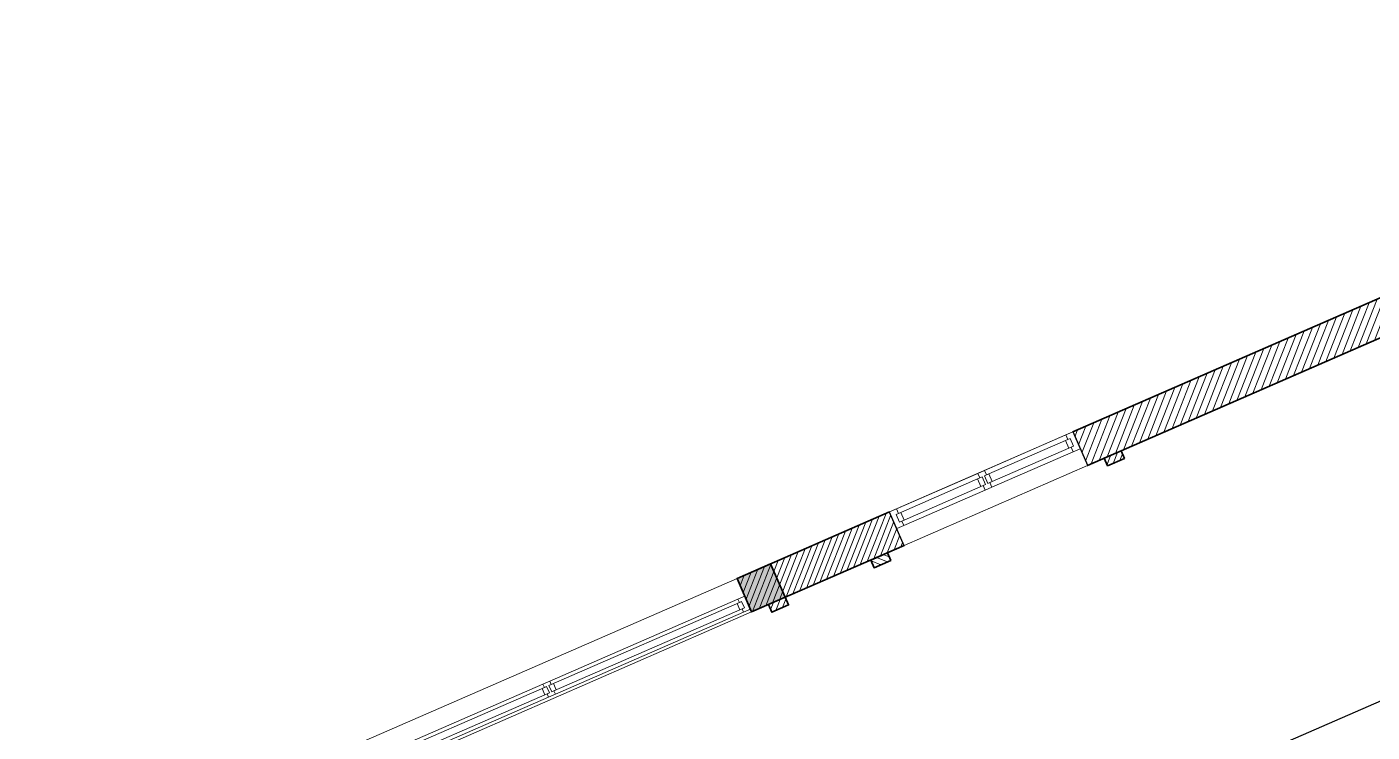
# Model space of a CAD drawing. Header units: millimetres. Extents: x 567980 to 569372, y 2065777 to 2066674.
# Drawn here: x 568690.68 to 568698.76, y 2066430.54 to 2066434.77 of the extents above; entities that cross this region are included whole.
import ezdxf

# ---------------------------------------------------------------- set-up
doc = ezdxf.new("R2010")
doc.units = ezdxf.units.MM
doc.linetypes.add('HIDDEN', pattern=[0.75, 0.5, -0.25])
doc.linetypes.add('HIDDEN2', pattern=[0.1875, 0.125, -0.0625])
for name, color, linetype, lineweight in [('A-COT VACH', 2, 'Continuous', 35), ('A-CUA', 25, 'Continuous', 5), ('A-HATCH', 251, 'Continuous', 5), ('A-NET KHUAT', 250, 'HIDDEN', 9), ('A-NET THAY', 125, 'Continuous', 18), ('A-TUONG', 255, 'Continuous', 35), ('boDnv', 54, 'Continuous', 25)]:
    doc.layers.add(name, color=color, linetype=linetype, lineweight=lineweight)
doc.layers.add('LoLK', color=6, linetype='Continuous')
doc.styles.add('rms', font='romans.shx', dxfattribs={"width": 0.7, "bigfont": 'vns.shx'})
doc.linetypes.add('ADL', pattern='A,0.125,-0.15,["++",rms,S=0.5,R=0,X=0,Y=-0.2245],-1.35,1.125', length=2.75)

# ---------------------------------------------------------------- blocks, each defined once
blk = doc.blocks.new('NEN')
at = {"layer": 'boDnv', "color": 10, "linetype": 'ADL', "ltscale": 0.25}
blk.add_lwpolyline([(116.6626200833125, 150.7530368936714), (122.7328159011668, 148.5510715367272), (135.8066322412342, 122.411157227587), (133.7528155103792, 116.7493652785197), (-8.129412948503159, 54.90500990743749), (-13.64910717331804, 57.25999993528239), (-23.76282498112414, 84.69349391991273), (-21.22072842251509, 90.65173388132825)], close=True, dxfattribs=at)
blk = doc.blocks.new('*U404')
at = {"layer": 'A-CUA', "color": 32}
for points in [[(60, -40.0000000000291), (45.00000000005821, -40), (45.00000000005821, -18.40746915910089), (0, -18.40746915910089), (0, -40), (0, -40), (0, -81.59253080412093), (0, -81.59253080412093), (0, -103.1850616265758), (45.00000000005821, -103.1850616265758), (45.00000000005821, -81.59253080412093), (60, -81.59253080412093)], [(30, -81.59253080415003), (59.99999999994179, -81.59253080415003), (60, -40.0000000000291), (29.99999999994179, -40.0000000000291)], [(1292.49999782312, -81.59253080415003), (1262.499997823178, -81.59253080415003), (1262.49999782312, -40.0000000000291), (1292.499997823178, -40.0000000000291)], [(1322.49999782309, -81.59253080415003), (1307.499997823061, -81.59253080415003), (1307.499997823003, -40.0000000000291), (1322.499997823119, -40.0000000000291), (1322.499997823119, -18.40746915910089), (1277.499997823062, -18.40746915910089), (1277.499997823033, -40.0000000000291), (1292.499997823178, -40.0000000000291), (1292.49999782312, -81.59253080415003), (1277.499997823062, -81.59253080415003), (1277.499997823062, -103.1850616265758), (1322.499997823119, -103.1850616265758)], [(1307.499997823061, -81.59253080415003), (1337.499997823003, -81.59253080415003), (1337.499997823061, -40.0000000000291), (1307.499997823003, -40.0000000000291)], [(2539.999995646181, -40.0000000000291), (2554.999995646123, -40), (2554.999995646123, -18.40746915910089), (2599.999995646181, -18.40746915910089), (2599.999995646181, -40), (2599.999995646181, -40), (2599.999995646181, -81.59253080412093), (2599.999995646181, -81.59253080412093), (2599.999995646181, -103.1850616265758), (2554.999995646123, -103.1850616265758), (2554.999995646123, -81.59253080412093), (2539.999995646181, -81.59253080412093)], [(2569.999995646181, -81.59253080415003), (2539.999995646239, -81.59253080415003), (2539.999995646181, -40.0000000000291), (2569.999995646239, -40.0000000000291)]]:
    blk.add_lwpolyline(points, close=True, dxfattribs=at)
at = {"layer": 'A-CUA', "color": 37, "lineweight": -2}
for points in [[(45.00000000005821, -18.40746915910089), (1277.499997823062, -18.40746915910089), (1277.499997823062, -40), (45.00000000005821, -40)], [(2554.999995646123, -18.40746915910089), (1322.499997823119, -18.40746915910089), (1322.499997823119, -40), (2554.999995646123, -40)], [(45.00000000005821, -81.59253080412093), (1277.499997823062, -81.59253080412093), (1277.499997823062, -103.1850616265758), (45.00000000005821, -103.1850616265758)], [(2554.999995646123, -81.59253080412093), (1322.499997823119, -81.59253080412093), (1322.499997823119, -103.1850616265758), (2554.999995646123, -103.1850616265758)]]:
    blk.add_lwpolyline(points, close=True, dxfattribs=at)
blk = doc.blocks.new('*U399')
at = {"layer": 'A-CUA', "color": 32}
for points in [[(60, -40.0000000000291), (45.00000000005821, -40), (45.00000000005821, -9.99998139324059), (0, -9.99998139324059), (0, -40), (0, -40), (0, -90.00001858677939), (0, -90.00001858677939), (0, -120.0000371835189), (45.00000000005821, -120.0000371835189), (45.00000000005821, -90.00001858677939), (60, -90.00001858677939)], [(30, -90.0000185868085), (59.99999999994179, -90.0000185868085), (60, -40.0000000000291), (29.99999999994179, -40.0000000000291)], [(592.5000001518347, -90.0000185868085), (562.5000001518929, -90.0000185868085), (562.5000001518347, -40.0000000000291), (592.5000001518929, -40.0000000000291)], [(622.5000001518051, -90.0000185868085), (607.500000151776, -90.0000185868085), (607.5000001517178, -40.0000000000291), (622.5000001518342, -40.0000000000291), (622.5000001518342, -9.99998139324059), (577.5000001517765, -9.99998139324059), (577.5000001517474, -40.0000000000291), (592.5000001518929, -40.0000000000291), (592.5000001518347, -90.0000185868085), (577.5000001517765, -90.0000185868085), (577.5000001517765, -120.0000371835189), (622.5000001518342, -120.0000371835189)], [(607.500000151776, -90.0000185868085), (637.5000001517178, -90.0000185868085), (637.500000151776, -40.0000000000291), (607.5000001517178, -40.0000000000291)], [(1140.000000303611, -40.0000000000291), (1155.000000303552, -40), (1155.000000303552, -9.99998139324059), (1200.000000303611, -9.99998139324059), (1200.000000303611, -40), (1200.000000303611, -40), (1200.000000303611, -90.00001858677939), (1200.000000303611, -90.00001858677939), (1200.000000303611, -120.0000371835189), (1155.000000303552, -120.0000371835189), (1155.000000303552, -90.00001858677939), (1140.000000303611, -90.00001858677939)], [(1170.000000303611, -90.0000185868085), (1140.000000303669, -90.0000185868085), (1140.000000303611, -40.0000000000291), (1170.000000303669, -40.0000000000291)]]:
    blk.add_lwpolyline(points, close=True, dxfattribs=at)
at = {"layer": 'A-CUA', "color": 37, "lineweight": -2}
for points in [[(45.00000000005821, -9.99998139324059), (577.5000001517765, -9.99998139324059), (577.5000001517765, -40), (45.00000000005821, -40)], [(1155.000000303552, -9.99998139324059), (622.5000001518342, -9.99998139324059), (622.5000001518342, -40), (1155.000000303552, -40)], [(45.00000000005821, -90.00001858677939), (577.5000001517765, -90.00001858677939), (577.5000001517765, -120.0000371835189), (45.00000000005821, -120.0000371835189)], [(1155.000000303552, -90.00001858677939), (622.5000001518342, -90.00001858677939), (622.5000001518342, -120.0000371835189), (1155.000000303552, -120.0000371835189)]]:
    blk.add_lwpolyline(points, close=True, dxfattribs=at)
blk = doc.blocks.new('phào cửa')
at = {"layer": 'A-HATCH'}
h = blk.add_hatch(dxfattribs=at)
h.set_pattern_fill('ANSI31', color=256, scale=250)
h.set_pattern_definition([(45, (-237697.4602021521, 7620.008552273051), (-22.09708691207961, 22.09708691207961), [])])
h.paths.add_polyline_path([(3.222521627321839e-08, 0), (3.222521627321839e-08, 110), (-49.99999996777478, 110), (-49.99999996778206, 5.820766091346741e-11)])
at = {"layer": 'A-TUONG'}
blk.add_lwpolyline([(3.222521627321839e-08, 0), (3.222521627321839e-08, 110), (-49.99999996777478, 110), (-49.99999996778206, 5.820766091346741e-11)], close=True, dxfattribs=at)
blk = doc.blocks.new('S1200')
at = {"layer": 'A-TUONG'}
blk.add_blockref('phào cửa', (0.0001161184045486152, 1309.999997422972), dxfattribs=at)
at = {"layer": 'A-TUONG', "xscale": -1, "rotation": 180}
blk.add_blockref('phào cửa', (0.0001161184045486152, -109.9999968419434), dxfattribs=at)
blk.add_wipeout([(219.99999995789904, 1200.0000003035666), (219.99999995792268, -8.958522812463343e-11), (-1.950866135302931e-10, -3.8198777474462986e-11), (-1.4597389963455498e-10, 1200.0000003035989)]).dxf.layer = 'A-NET KHUAT'
at = {"layer": 'A-NET THAY'}
blk.add_lwpolyline([(-1.746229827404022e-10, 0), (-2.328306436538696e-10, 1200.000000303553), (219.9999999579159, 1200.000000303553), (219.9999999579741, -5.820766091346741e-11)], close=True, dxfattribs=at)
at = {"layer": 'A-CUA', "rotation": 90}
blk.add_blockref('*U399', (100.004018607433, 0), dxfattribs=at)
blk = doc.blocks.new('*U400')
at = {"layer": 'A-CUA', "color": 32}
for points in [[(60, -40.0000000000291), (45.00000000005821, -40), (45.00000000005821, -18.40746915910089), (0, -18.40746915910089), (0, -40), (0, -40), (0, -81.59253080412093), (0, -81.59253080412093), (0, -103.1850616265759), (45.00000000005821, -103.1850616265759), (45.00000000005821, -81.59253080412093), (60, -81.59253080412093)], [(30, -81.59253080415003), (59.99999999994179, -81.59253080415003), (60, -40.0000000000291), (29.99999999994179, -40.0000000000291)], [(639.9999976540549, -40.0000000000291), (654.9999976539967, -40), (654.9999976539967, -18.40746915910089), (699.9999976540549, -18.40746915910089), (699.9999976540549, -40), (699.9999976540549, -40), (699.9999976540549, -81.59253080412093), (699.9999976540549, -81.59253080412093), (699.9999976540549, -103.1850616265759), (654.9999976539967, -103.1850616265759), (654.9999976539967, -81.59253080412093), (639.9999976540549, -81.59253080412093)], [(669.9999976540549, -81.59253080415003), (639.9999976541131, -81.59253080415003), (639.9999976540549, -40.0000000000291), (669.9999976541131, -40.0000000000291)]]:
    blk.add_lwpolyline(points, close=True, dxfattribs=at)
at = {"layer": 'A-CUA', "color": 37, "lineweight": -2}
for points in [[(45.00000000005821, -18.40746915910089), (654.9999976539967, -18.40746915910089), (654.9999976539967, -40), (45.00000000005821, -40)], [(45.00000000005821, -81.59253080412093), (654.9999976539967, -81.59253080412093), (654.9999976539967, -103.1850616265759), (45.00000000005821, -103.1850616265759)]]:
    blk.add_lwpolyline(points, close=True, dxfattribs=at)
blk = doc.blocks.new('*U375')
for p, q in [((90.00000000000283, -99.99999999999753), (50.00000000000306, -99.99999999999864)), ((70.00000000000283, -99.99999999999804), (70.000000000026, -916.6666666666671)), ((2043.33333333334, -99.99999999994078), (2083.33333333334, -99.99999999993975)), ((2063.33333333334, -99.99999999994023), (2063.333333333363, -916.6666666666092)), ((90.000000000026, -916.6666666666661), (50.000000000026, -916.6666666666672)), ((2043.333333333364, -916.6666666666094), (2083.333333333363, -916.6666666666085))]:
    blk.add_line(p, q)
for points in [[(-3.275903171773614e-12, 113.0367899566194), (59.99999999999695, 113.0367899566211), (59.99999999999901, 40.00000000000166), (49.99999999999901, 40.00000000000139), (50, 1.412869821137974e-12), (0, 0)], [(2133.333333333334, 113.0367899566811), (2073.333333333334, 113.0367899566795), (2073.333333333336, 40.00000000005991), (2083.333333333336, 40.00000000006018), (2083.333333333338, 6.018300336200262e-11), (2133.333333333338, 6.156745147371019e-11)], [(50, 1.412869821137974e-12), (90, 2.52042831050403e-12), (90.00000000002882, -1016.666666666667), (50.00000000002905, -1016.666666666668)], [(2083.333333333338, 6.018300336200262e-11), (2043.333333333338, 5.910386658206697e-11), (2043.333333333367, -1016.666666666609), (2083.333333333366, -1016.666666666608)]]:
    blk.add_lwpolyline(points, close=True)
at = {"linetype": 'HIDDEN2'}
for centre, radius, start, end in [((49.99999999973099, 4.31796786878278e-10), 1016.666666667347, 270.0000392677531, 1.752157829518597e-12), ((2083.33333333498, 1.833205028855784e-09), 1016.666666668683, 180.0000000000015, 269.9999607322504)]:
    blk.add_arc(centre, radius, start, end, dxfattribs=at)
blk = doc.blocks.new('CỦA DI SAU')
at = {"layer": 'A-NET THAY'}
blk.add_line((2199.977334673575, -0.08871254039650012), (3799.977334673575, -0.08871254039650012), dxfattribs=at)
for points in [[(2199.977334673575, -0.08871254039650012), (1499.977337019518, -0.08871251711343575), (1499.977337019518, -220.0887124752039), (2199.977334673575, -220.0887124980213)], [(3799.977334673575, -0.08871254039650012), (4499.977332327631, -0.08882865867053624), (4499.977332327631, -220.088828616761), (3799.977334673575, -220.0887124980213)]]:
    blk.add_lwpolyline(points, close=True, dxfattribs=at)
at = {"layer": 'A-CUA', "xscale": -1}
blk.add_blockref('*U400', (2199.977334673575, -49.29244711709862, 1.05544992030015e-06), dxfattribs=at)
at = {"layer": 'A-CUA', "extrusion": (0, 0, -1), "xscale": -0.7500000000000002, "yscale": 0.7500000000000002, "zscale": -0.7500000000000002}
blk.add_blockref('*U375', (-2199.977334673575, -152.4775087437006), dxfattribs=at)
at = {"layer": 'A-CUA'}
blk.add_blockref('*U400', (3799.977334673575, -49.29244711708907), dxfattribs=at)
at = {"layer": 'A-TUONG', "xscale": -1, "rotation": 90}
blk.add_blockref('phào cửa', (1389.977337019576, -0.08859640870150542, 1.05544992030015e-06), dxfattribs=at)
at = {"layer": 'A-TUONG', "rotation": 270}
blk.add_blockref('phào cửa', (4609.977332327573, -0.08859640870150542, 1.05544992030015e-06), dxfattribs=at)
blk = doc.blocks.new('cot 220')
at = {"layer": 'A-COT VACH'}
h = blk.add_hatch(color=256, dxfattribs=at)
h.dxf.hatch_style = 1
h.paths.add_polyline_path([(110.0000037951395, 109.9999999980937), (-109.9999962048605, 109.9999999980937), (-109.9999962048605, -110.0000000019063), (110.0000037951395, -110.0000000019063)])
blk.add_lwpolyline([(-109.9999962048605, -110.0000000019063), (110.0000037951395, -110.0000000019063), (110.0000037951395, 109.9999999980937), (-109.9999962048605, 109.9999999980937)], close=True, dxfattribs=at)
blk = doc.blocks.new('cum dh a3.3.1.6.7')
at = {"layer": 'A-HATCH'}
h = blk.add_hatch(dxfattribs=at)
h.set_pattern_fill('ANSI31', color=256, scale=0.3, angle=-1.272221872585407e-14)
h.set_pattern_definition([(45, (-145.6989117923658, 350.0000001161825), (-0.02651650429449553, 0.02651650429449554), [])])
h.paths.add_polyline_path([(-6.501451594987884, -0.2199998833239079), (-7.781451599672437, -0.2199998833239079), (-7.781451599905267, -3.119999762857333), (-8.001451599877328, -3.119999762857333), (-8.001451599411666, 1.166481524705887e-07), (-6.501451594987884, 1.161824911832809e-07)])
h.paths.add_polyline_path([(-2.12145159044303, -1.619999883696437), (-2.12145159044303, -0.2199998835567385), (-1.671451590489596, -0.2199998835567385), (-1.671451590489596, 1.164153218269348e-07), (-3.501451599644497, 2.328306436538696e-10), (-3.501451599644497, -0.2199999997392297), (-2.34145159041509, -0.2199998835567385), (-2.34145159041509, -2.249484081985429), (-2.121451590675861, -2.190535259665921), (-2.12145159044303, -1.729999883566052), (-0.9314515904989094, -1.729999883566052), (-0.9314515904989094, -1.619999883463606)])
h.paths.add_polyline_path([(-0.1114515908993781, -12.73984014475718), (-0.1114515904337168, -7.03999976743944), (-0.2214515907689929, -7.03999976743944), (-0.2214515907689929, -1.729999883798882), (-0.3314515906386077, -1.729999883566052), (-0.3314515904057771, -1.619999883929268), (-0.2214515907689929, -1.619999883463606), (-0.2214515907689929, -0.2199998835567385), (-0.6714515902567655, -0.2199998833239079), (-0.6714515904895961, 1.161824911832809e-07), (-0.001451590796932578, 1.161824911832809e-07), (-0.001451600110158324, -12.95984022482298), (-0.8069553985260427, -13.01192818651907), (-0.8209397434256971, -12.79281266941689)])
h = blk.add_hatch(dxfattribs=at)
h.set_pattern_fill('ANSI31', color=256, scale=0.25, angle=-1.272221872585407e-14)
h.set_pattern_definition([(45, (-245.6989118012134, 2.000000000232831), (-0.02209708691207961, 0.02209708691207962), [])])
h.paths.add_polyline_path([(-7.781451601302251, -4.319999763043597), (-7.781451599439606, -5.31999976746738), (-8.001451599178836, -5.31999976770021), (-8.001451601274312, -4.319999763043597)])
h.paths.add_polyline_path([(-7.781451601069421, -10.11999976797961), (-7.781451598508283, -11.63987906207331), (-6.1842860088218, -13.13999988394789), (-5.311802898300812, -13.07942760898732), (-5.297818553401157, -13.29854312562384), (-6.271404853323475, -13.35999988368712), (-8.001451598480344, -11.73516338155605), (-8.001451601274312, -10.11999976797961)])
h.paths.add_polyline_path([(-7.781451599439606, -7.91999976336956), (-8.001451599644497, -7.919999762903899), (-8.001451599644497, -8.69999977084808), (-7.781451599439606, -8.69999977084808)])
at = {"layer": 'A-NET THAY', "elevation": 1.055449920576946e-09}
blk.add_lwpolyline([(-8.001451599411666, -7.91999976313673), (-7.781451599439606, -7.91999976336956), (-7.781451599672437, -5.31999976770021), (-8.001451599411666, -5.31999976746738)], close=True, dxfattribs=at)
at = {"layer": 'A-TUONG', "elevation": 1.055449920482079e-09}
blk.add_lwpolyline([(-6.501451594987884, -0.2199998833239079), (-7.781451599672437, -0.2199998833239079), (-7.781451599905267, -3.119999762857333), (-8.001451599877328, -3.119999762857333), (-8.001451599411666, 1.166481524705887e-07), (-6.501451594987884, 1.161824911832809e-07)], close=True, dxfattribs=at)
at = {"layer": 'A-TUONG', "elevation": 1.055449920387211e-09}
blk.add_lwpolyline([(-7.781451599905267, -4.319999763043597), (-7.781451599672437, -5.31999976770021), (-8.001451599411666, -5.31999976746738), (-8.001451600110158, -4.319999763043597), (-7.781451599905267, -4.319999763043597)], dxfattribs=at)
at = {"layer": 'A-COT VACH', "xscale": 0.001, "yscale": 0.001, "zscale": 0.001, "rotation": 359.9999999999999}
blk.add_blockref('cot 220', (-7.891451593954116, -5.209999651648104), dxfattribs=at)
at = {"layer": 'A-CUA', "xscale": 0.001, "yscale": 0.001, "zscale": 0.001, "rotation": 90}
blk.add_blockref('*U404', (-8.001451599411666, -7.91999976313673, 1.750776646989899e-09), dxfattribs=at)
at = {"layer": 'A-TUONG', "xscale": 0.001, "yscale": 0.001, "zscale": 0.001, "rotation": 359.9999999999999}
for name, p in [('CỦA DI SAU', (-8.001428932184353, 8.882884867489338e-05, 1.055449920400763e-09)), ('phào cửa', (-8.001451599411666, -5.209999767597765, 1.055449920522736e-09))]:
    blk.add_blockref(name, p, dxfattribs=at)
blk.add_blockref('S1200', (-8.001451600110158, -4.319999763043597), dxfattribs=at)
blk = doc.blocks.new('MBT1 B01')
at = {"layer": 'LoLK', "xscale": -1, "rotation": 270}
blk.add_blockref('cum dh a3.3.1.6.7', (-142.8179840222001, 10.99999999860302), dxfattribs=at)

msp = doc.modelspace()

# ---------------------------------------------------------------- block references
at = {"layer": 'boDnv'}
msp.add_blockref('NEN', (568697.4807461541, 2066371.697269554), dxfattribs=at)

# ---------------------------------------------------------------- next in the draw order: block references
at = {"layer": 'LoLK', "rotation": 23.55167177439134}
msp.add_blockref('MBT1 B01', (568832.0270785369, 2066487.701647556), dxfattribs=at)

doc.saveas('drawing.dxf')
